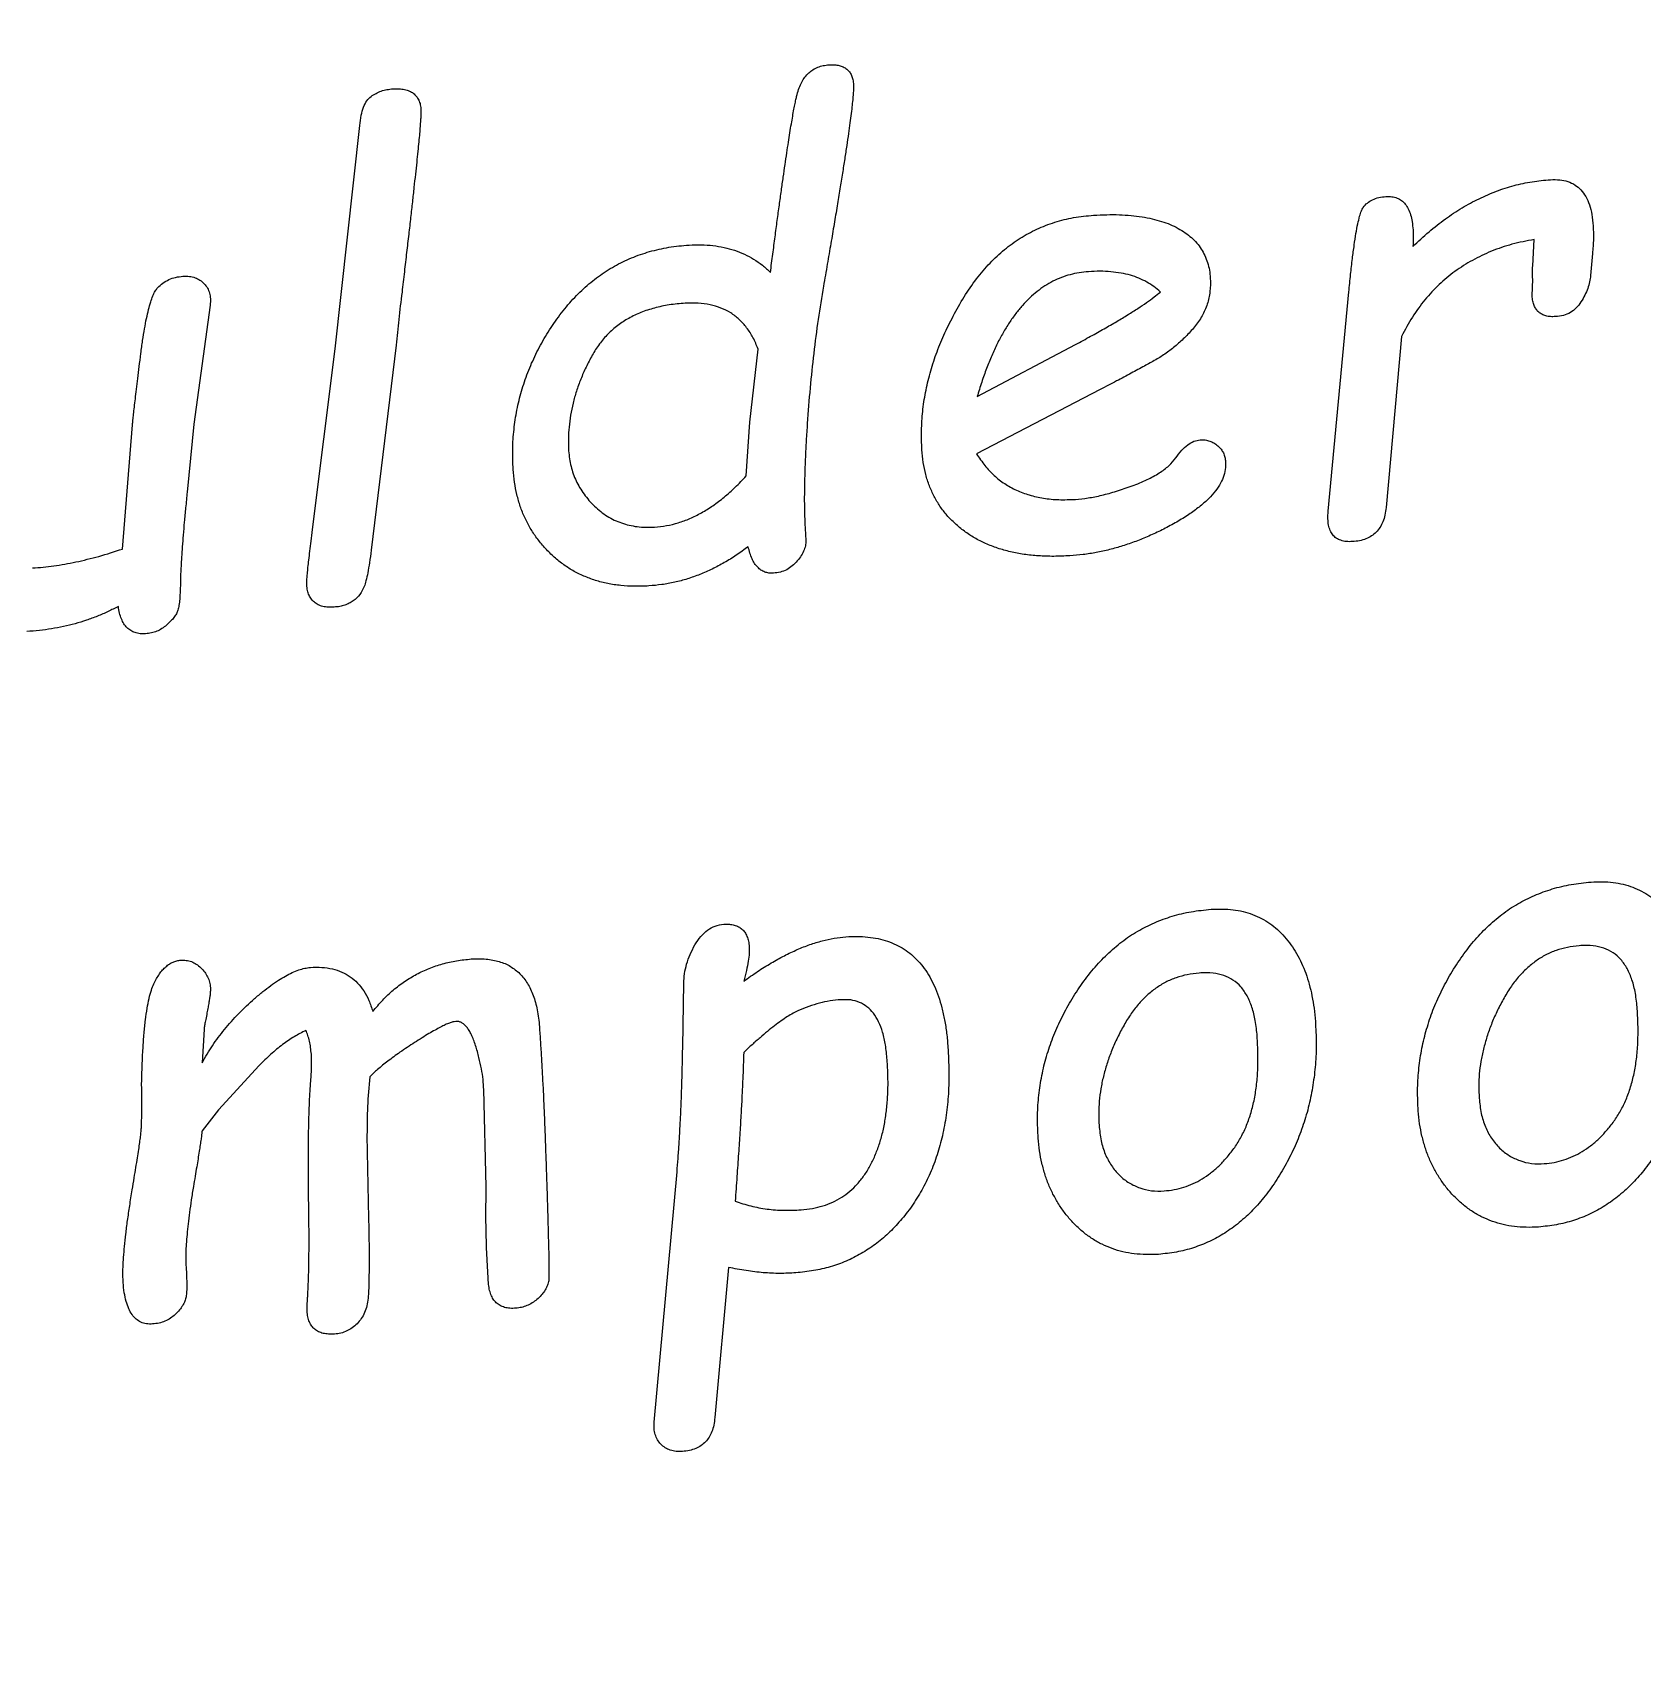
# Model space of a CAD drawing. Header units: millimetres. Extents: x -150 to 150, y -150 to 150.
# Drawn here: x 81.63 to 105.3, y -2.04 to 21.83 of the extents above; entities that cross this region are included whole.
import ezdxf

# ---------------------------------------------------------------- set-up
doc = ezdxf.new("R2010")
doc.units = ezdxf.units.MM

msp = doc.modelspace()

# ---------------------------------------------------------------- linework, layer by layer
at = {"color": 7, "linetype": 'Continuous', "lineweight": 25}
for p, q in [((86.079, 17.176), (86.44, 20.462)), ((103.689, 18.4), (103.711, 18.786)), ((104.566, 18.578), (104.54, 18.257)), ((103.681, 17.956), (103.688, 18.203)), ((100.68, 14.79), (100.984, 18.015)), ((84.241, 17.822), (84, 16.072)), ((86.978, 17.233), (86.609, 14.216)), ((95.519, 16.475), (96.967, 17.243)), ((101.757, 17.362), (101.533, 14.844)), ((85.747, 14.519), (86.079, 17.176)), ((92.178, 16.101), (92.298, 17.175)), ((97.329, 16.58), (95.512, 15.633)), ((82.952, 14.234), (83.099, 16.061)), ((84, 16.072), (83.902, 15.072)), ((92.123, 15.309), (92.178, 16.101)), ((92.997, 14.435), (93.001, 14.376)), ((104.398, 8.401), (104.371, 8.398)), ((98.809, 8), (98.782, 7.997)), ((91.19, 6.915), (91.205, 7.848)), ((84.152, 7.171), (84.123, 6.68)), ((84.961, 6.639), (84.361, 5.986)), ((88.301, 4.856), (88.263, 6.284)), ((84.361, 5.986), (84.122, 5.676)), ((86.547, 5.616), (86.57, 4.388)), ((90.77, 1.395), (91.106, 5.077)), ((91.863, 3.669), (91.663, 1.46))]:
    msp.add_line(p, q, dxfattribs=at)
for points, knots in [([(114.183, -113.137), (113.466, -116.425), (103.099, -120.709), (86.924, -122.223), (68.457, -123.393), (54.153, -122.536), (44.318, -115.103), (42.877, -100.163), (37.105, -82.232), (32.216, -48.659), (30.336, -0.644), (35.58, 56.233), (45.92, 92.79), (52.134, 109.475), (54.513, 110.958), (60.136, 112.847), (69.311, 111.663), (81.079, 113.313), (91.875, 113.368), (98.75, 113.364), (101.52, 113.191)], [0, 0, 0, 0, 0.0255132, 0.0835222, 0.1372692, 0.1780131, 0.1977337, 0.2328309, 0.2935122, 0.3556925, 0.5098939, 0.6897156, 0.8206987, 0.8259927, 0.8328826, 0.8426155, 0.8747815, 0.9065581, 0.9405607, 0.9633463, 0.9633463, 0.9633463, 0.9633463]), ([(101.52, 113.191), (98.75, 113.364), (91.875, 113.368), (81.079, 113.313), (69.311, 111.663), (60.136, 112.847), (54.513, 110.958), (52.134, 109.475), (45.92, 92.79), (35.58, 56.233), (30.336, -0.644), (32.216, -48.659), (37.105, -82.232), (42.877, -100.163), (44.318, -115.103), (54.153, -122.536), (68.457, -123.393), (86.924, -122.223), (103.099, -120.709), (113.466, -116.425), (114.183, -113.137)], [0, 0, 0, 0, 0.0227856, 0.0567881, 0.0885648, 0.1207307, 0.1304637, 0.1373536, 0.1426476, 0.2736307, 0.4534524, 0.6076537, 0.6698341, 0.7305154, 0.7656126, 0.7853332, 0.8260771, 0.8798241, 0.937833, 0.9633463, 0.9633463, 0.9633463, 0.9633463]), ([(92.479, 18.303), (92.491, 18.393), (92.514, 18.567), (92.548, 18.822), (92.578, 19.062), (92.61, 19.288), (92.639, 19.5), (92.668, 19.698), (92.693, 19.883), (92.719, 20.054), (92.744, 20.21), (92.764, 20.353), (92.787, 20.481), (92.805, 20.596), (92.825, 20.697), (92.84, 20.784), (92.857, 20.856), (92.874, 20.933), (92.899, 21.014), (92.939, 21.1), (92.984, 21.175), (93.041, 21.236), (93.103, 21.286), (93.176, 21.321), (93.255, 21.347), (93.311, 21.352), (93.34, 21.355)], [0, 0, 0, 0, 0.081263, 0.158057, 0.230731, 0.29899, 0.363182, 0.423309, 0.479313, 0.530909, 0.578441, 0.621448, 0.660456, 0.695338, 0.726231, 0.752597, 0.774996, 0.792872, 0.823477, 0.851559, 0.877398, 0.902048, 0.9257, 0.949241, 0.973831, 1, 1, 1, 1]), ([(93.34, 21.355), (93.367, 21.356), (93.418, 21.357), (93.49, 21.349), (93.55, 21.327), (93.602, 21.295), (93.644, 21.253), (93.674, 21.199), (93.694, 21.135), (93.699, 21.088), (93.701, 21.064)], [0, 0, 0, 0, 0.152404, 0.285679, 0.404603, 0.515264, 0.62484, 0.736373, 0.861688, 1, 1, 1, 1]), ([(93.701, 21.064), (93.701, 21.047), (93.701, 21.009), (93.698, 20.943), (93.691, 20.859), (93.68, 20.756), (93.667, 20.635), (93.647, 20.495), (93.626, 20.338), (93.6, 20.161), (93.57, 19.967), (93.538, 19.755), (93.499, 19.524), (93.46, 19.274), (93.414, 19.007), (93.368, 18.721), (93.314, 18.417), (93.279, 18.208), (93.26, 18.101)], [0, 0, 0, 0, 0.016229, 0.038336, 0.066377, 0.100827, 0.141648, 0.188508, 0.241742, 0.300968, 0.366637, 0.438234, 0.516348, 0.600835, 0.691324, 0.787743, 0.890685, 1, 1, 1, 1]), ([(86.44, 20.462), (86.446, 20.512), (86.457, 20.605), (86.491, 20.728), (86.539, 20.824), (86.604, 20.893), (86.679, 20.936), (86.756, 20.972), (86.84, 20.992), (86.898, 20.999), (86.928, 21.003)], [0, 0, 0, 0, 0.185804, 0.341012, 0.468487, 0.578635, 0.682075, 0.785196, 0.891282, 1, 1, 1, 1]), ([(86.928, 21.003), (86.958, 21.003), (87.016, 21.005), (87.098, 20.994), (87.169, 20.973), (87.229, 20.94), (87.275, 20.892), (87.311, 20.835), (87.334, 20.765), (87.339, 20.715), (87.341, 20.689)], [0, 0, 0, 0, 0.1548457, 0.2926835, 0.4143988, 0.5276624, 0.6339345, 0.7464171, 0.8666753, 1, 1, 1, 1]), ([(87.341, 20.689), (87.341, 20.678), (87.341, 20.65), (87.34, 20.599), (87.334, 20.531), (87.327, 20.444), (87.32, 20.339), (87.306, 20.217), (87.294, 20.077), (87.277, 19.918), (87.258, 19.741), (87.236, 19.547), (87.214, 19.335), (87.188, 19.105), (87.16, 18.857), (87.128, 18.59), (87.096, 18.307), (87.073, 18.112), (87.062, 18.011)], [0, 0, 0, 0, 0.012041, 0.031113, 0.056779, 0.088987, 0.128236, 0.173616, 0.226035, 0.285044, 0.351143, 0.423835, 0.503065, 0.588888, 0.681803, 0.781313, 0.887359, 1, 1, 1, 1]), ([(101.927, 18.684), (102.005, 18.757), (102.157, 18.899), (102.399, 19.089), (102.645, 19.253), (102.896, 19.389), (103.152, 19.499), (103.413, 19.584), (103.679, 19.642), (103.859, 19.658), (103.949, 19.666)], [0, 0, 0, 0, 0.139101, 0.272328, 0.400903, 0.524622, 0.645592, 0.764289, 0.882214, 1, 1, 1, 1]), ([(103.949, 19.666), (103.995, 19.667), (104.082, 19.669), (104.206, 19.643), (104.313, 19.592), (104.402, 19.516), (104.473, 19.416), (104.527, 19.293), (104.563, 19.148), (104.572, 19.042), (104.577, 18.986)], [0, 0, 0, 0, 0.130334, 0.246598, 0.355736, 0.462714, 0.576178, 0.700835, 0.840578, 1, 1, 1, 1]), ([(100.984, 18.015), (100.993, 18.101), (101.01, 18.265), (101.034, 18.495), (101.063, 18.696), (101.087, 18.866), (101.113, 19.007), (101.141, 19.118), (101.164, 19.2), (101.199, 19.27), (101.257, 19.325), (101.334, 19.376), (101.429, 19.407), (101.496, 19.414), (101.531, 19.417)], [0, 0, 0, 0, 0.158106, 0.299024, 0.421344, 0.525709, 0.61245, 0.68158, 0.733128, 0.768299, 0.822162, 0.876689, 0.935483, 1, 1, 1, 1]), ([(101.531, 19.417), (101.56, 19.418), (101.615, 19.418), (101.694, 19.4), (101.761, 19.361), (101.818, 19.308), (101.861, 19.235), (101.896, 19.148), (101.918, 19.044), (101.925, 18.969), (101.929, 18.93)], [0, 0, 0, 0, 0.121009, 0.230097, 0.334175, 0.441114, 0.554897, 0.685447, 0.832624, 1, 1, 1, 1]), ([(94.707, 15.695), (94.703, 15.789), (94.697, 15.976), (94.715, 16.258), (94.757, 16.539), (94.824, 16.821), (94.913, 17.103), (95.028, 17.384), (95.167, 17.665), (95.324, 17.943), (95.502, 18.206), (95.701, 18.44), (95.916, 18.641), (96.147, 18.808), (96.395, 18.943), (96.659, 19.045), (96.94, 19.116), (97.133, 19.134), (97.232, 19.143)], [0, 0, 0, 0, 0.059618, 0.11934, 0.179322, 0.24056, 0.303095, 0.367379, 0.433767, 0.502439, 0.570478, 0.635317, 0.697161, 0.757292, 0.816665, 0.876269, 0.937085, 1, 1, 1, 1]), ([(97.232, 19.143), (97.297, 19.146), (97.423, 19.153), (97.607, 19.152), (97.78, 19.141), (97.941, 19.123), (98.091, 19.093), (98.23, 19.055), (98.358, 19.01), (98.474, 18.953), (98.578, 18.888), (98.671, 18.816), (98.751, 18.736), (98.816, 18.647), (98.869, 18.55), (98.91, 18.446), (98.938, 18.334), (98.944, 18.256), (98.948, 18.216)], [0, 0, 0, 0, 0.088971, 0.172929, 0.252101, 0.326069, 0.395924, 0.461221, 0.522928, 0.582011, 0.638024, 0.691246, 0.74232, 0.792201, 0.842208, 0.893222, 0.945326, 1, 1, 1, 1]), ([(101.929, 18.93), (101.93, 18.891), (101.933, 18.809), (101.929, 18.727), (101.927, 18.684)], [0, 0, 0, 0, 0.472473, 1, 1, 1, 1]), ([(104.577, 18.986), (104.58, 18.922), (104.585, 18.786), (104.573, 18.65), (104.566, 18.578)], [0, 0, 0, 0, 0.47297, 1, 1, 1, 1]), ([(88.696, 15.405), (88.692, 15.504), (88.684, 15.7), (88.705, 15.993), (88.748, 16.279), (88.815, 16.559), (88.909, 16.833), (89.027, 17.102), (89.17, 17.365), (89.336, 17.617), (89.521, 17.854), (89.725, 18.065), (89.946, 18.246), (90.182, 18.399), (90.435, 18.521), (90.704, 18.613), (90.987, 18.678), (91.183, 18.696), (91.282, 18.705)], [0, 0, 0, 0, 0.0638565, 0.1263778, 0.1883063, 0.2501014, 0.3120436, 0.3748014, 0.4388133, 0.504408, 0.569487, 0.6322804, 0.6931032, 0.7531505, 0.8131108, 0.8735865, 0.9357491, 1, 1, 1, 1]), ([(91.282, 18.705), (91.342, 18.707), (91.46, 18.712), (91.632, 18.699), (91.796, 18.673), (91.951, 18.631), (92.097, 18.572), (92.234, 18.499), (92.363, 18.41), (92.441, 18.339), (92.479, 18.303)], [0, 0, 0, 0, 0.138061, 0.27019, 0.397467, 0.520071, 0.639745, 0.758602, 0.87865, 1, 1, 1, 1]), ([(103.711, 18.786), (103.601, 18.765), (103.387, 18.724), (103.082, 18.619), (102.8, 18.486), (102.542, 18.322), (102.307, 18.127), (102.098, 17.902), (101.911, 17.646), (101.809, 17.458), (101.757, 17.362)], [0, 0, 0, 0, 0.1330173, 0.2600241, 0.3829957, 0.5039437, 0.624045, 0.7452312, 0.8701334, 1, 1, 1, 1]), ([(103.688, 18.203), (103.686, 18.232), (103.683, 18.298), (103.687, 18.364), (103.689, 18.4)], [0, 0, 0, 0, 0.451994, 1, 1, 1, 1]), ([(83.099, 16.061), (83.101, 16.084), (83.106, 16.136), (83.116, 16.222), (83.126, 16.327), (83.142, 16.449), (83.158, 16.589), (83.177, 16.747), (83.198, 16.922), (83.222, 17.109), (83.246, 17.296), (83.275, 17.467), (83.302, 17.62), (83.334, 17.751), (83.363, 17.862), (83.396, 17.952), (83.428, 18.023), (83.475, 18.088), (83.543, 18.147), (83.633, 18.199), (83.733, 18.234), (83.804, 18.242), (83.841, 18.246)], [0, 0, 0, 0, 0.027908, 0.06297, 0.10513, 0.15505, 0.211523, 0.275696, 0.347029, 0.425521, 0.503544, 0.574185, 0.636243, 0.690535, 0.736915, 0.775162, 0.806584, 0.830768, 0.872422, 0.913898, 0.955406, 1, 1, 1, 1]), ([(83.841, 18.246), (83.873, 18.246), (83.933, 18.247), (84.018, 18.228), (84.093, 18.192), (84.155, 18.138), (84.205, 18.074), (84.234, 17.997), (84.249, 17.912), (84.244, 17.853), (84.241, 17.822)], [0, 0, 0, 0, 0.139209, 0.265561, 0.382913, 0.502798, 0.622071, 0.739827, 0.862706, 1, 1, 1, 1]), ([(97.156, 18.313), (97.11, 18.309), (97.019, 18.3), (96.886, 18.271), (96.757, 18.229), (96.632, 18.174), (96.513, 18.104), (96.398, 18.022), (96.289, 17.926), (96.183, 17.818), (96.084, 17.695), (95.988, 17.56), (95.899, 17.412), (95.811, 17.251), (95.731, 17.075), (95.656, 16.887), (95.583, 16.686), (95.541, 16.546), (95.519, 16.475)], [0, 0, 0, 0, 0.052762, 0.10425, 0.155586, 0.20733, 0.259582, 0.312613, 0.367948, 0.425347, 0.485205, 0.547493, 0.61366, 0.683074, 0.756629, 0.833614, 0.914374, 1, 1, 1, 1]), ([(98.213, 18.013), (98.182, 18.041), (98.12, 18.096), (98.014, 18.164), (97.897, 18.219), (97.771, 18.264), (97.632, 18.295), (97.483, 18.313), (97.323, 18.322), (97.213, 18.316), (97.156, 18.313)], [0, 0, 0, 0, 0.109379, 0.219071, 0.332902, 0.450804, 0.575731, 0.708216, 0.849382, 1, 1, 1, 1]), ([(98.948, 18.216), (98.949, 18.15), (98.95, 18.022), (98.909, 17.833), (98.831, 17.658), (98.718, 17.499), (98.587, 17.357), (98.447, 17.228), (98.301, 17.113), (98.143, 17.014), (97.97, 16.92), (97.778, 16.816), (97.562, 16.701), (97.409, 16.622), (97.329, 16.58)], [0, 0, 0, 0, 0.080643, 0.157422, 0.234786, 0.314126, 0.394647, 0.472014, 0.547558, 0.621538, 0.69989, 0.789079, 0.889113, 1, 1, 1, 1]), ([(104.54, 18.257), (104.536, 18.226), (104.528, 18.161), (104.498, 18.065), (104.456, 17.966), (104.401, 17.868), (104.332, 17.778), (104.244, 17.709), (104.139, 17.664), (104.063, 17.656), (104.024, 17.652)], [0, 0, 0, 0, 0.1089286, 0.2243569, 0.3479995, 0.480651, 0.6126136, 0.73704, 0.8641621, 1, 1, 1, 1]), ([(87.062, 18.011), (87.045, 17.877), (87.013, 17.618), (86.989, 17.358), (86.978, 17.233)], [0, 0, 0, 0, 0.517899, 1, 1, 1, 1]), ([(93.26, 18.101), (93.233, 17.938), (93.178, 17.609), (93.115, 17.109), (93.06, 16.599), (93.027, 16.17), (93.005, 15.83), (92.992, 15.589), (92.985, 15.361), (92.979, 15.148), (92.977, 14.949), (92.98, 14.765), (92.986, 14.595), (92.994, 14.487), (92.997, 14.435)], [0, 0, 0, 0, 0.13453, 0.271439, 0.410555, 0.552654, 0.622147, 0.687914, 0.749601, 0.807597, 0.86154, 0.911451, 0.957723, 1, 1, 1, 1]), ([(96.967, 17.243), (97.041, 17.283), (97.182, 17.359), (97.384, 17.471), (97.567, 17.577), (97.732, 17.677), (97.879, 17.769), (98.007, 17.855), (98.117, 17.936), (98.182, 17.989), (98.213, 18.013)], [0, 0, 0, 0, 0.170636, 0.32775, 0.472632, 0.604073, 0.721638, 0.827155, 0.920011, 1, 1, 1, 1]), ([(104.024, 17.652), (103.999, 17.651), (103.951, 17.649), (103.883, 17.66), (103.825, 17.683), (103.775, 17.716), (103.736, 17.761), (103.708, 17.816), (103.687, 17.882), (103.683, 17.93), (103.681, 17.956)], [0, 0, 0, 0, 0.144052, 0.271766, 0.390708, 0.499875, 0.609253, 0.725465, 0.854827, 1, 1, 1, 1]), ([(91.226, 17.849), (91.147, 17.843), (90.995, 17.829), (90.777, 17.782), (90.577, 17.719), (90.396, 17.631), (90.232, 17.526), (90.087, 17.398), (89.96, 17.251), (89.856, 17.085), (89.767, 16.91), (89.689, 16.734), (89.626, 16.557), (89.575, 16.381), (89.539, 16.205), (89.516, 16.029), (89.506, 15.853), (89.51, 15.735), (89.512, 15.677)], [0, 0, 0, 0, 0.076091, 0.1471994, 0.2144239, 0.2785875, 0.3408058, 0.4021076, 0.4640656, 0.5276151, 0.5911929, 0.6529003, 0.7134031, 0.7721611, 0.8298809, 0.8868757, 0.9434713, 1, 1, 1, 1]), ([(92.298, 17.175), (92.275, 17.232), (92.23, 17.343), (92.135, 17.488), (92.026, 17.612), (91.898, 17.711), (91.752, 17.783), (91.591, 17.832), (91.413, 17.854), (91.29, 17.851), (91.226, 17.849)], [0, 0, 0, 0, 0.1347393, 0.2599836, 0.3777044, 0.4934021, 0.609983, 0.7313425, 0.8603134, 1, 1, 1, 1]), ([(98.44, 15.573), (98.468, 15.612), (98.519, 15.683), (98.61, 15.766), (98.702, 15.823), (98.768, 15.834), (98.799, 15.84)], [0, 0, 0, 0, 0.308703, 0.569892, 0.795442, 1, 1, 1, 1]), ([(98.799, 15.84), (98.824, 15.84), (98.871, 15.842), (98.94, 15.824), (99.003, 15.795), (99.058, 15.754), (99.106, 15.704), (99.142, 15.648), (99.164, 15.585), (99.169, 15.542), (99.172, 15.519)], [0, 0, 0, 0, 0.133627, 0.260848, 0.383712, 0.512866, 0.638878, 0.758996, 0.877161, 1, 1, 1, 1]), ([(89.512, 15.677), (89.516, 15.638), (89.522, 15.561), (89.546, 15.449), (89.578, 15.34), (89.622, 15.236), (89.672, 15.135), (89.738, 15.04), (89.81, 14.948), (89.892, 14.862), (89.982, 14.784), (90.079, 14.716), (90.181, 14.659), (90.29, 14.615), (90.403, 14.583), (90.522, 14.561), (90.646, 14.552), (90.731, 14.555), (90.774, 14.557)], [0, 0, 0, 0, 0.062098, 0.122941, 0.182922, 0.242804, 0.302544, 0.363094, 0.425453, 0.488947, 0.552586, 0.614949, 0.677308, 0.738519, 0.801257, 0.864783, 0.931043, 1, 1, 1, 1]), ([(96.883, 14.134), (96.804, 14.131), (96.65, 14.123), (96.424, 14.132), (96.211, 14.152), (96.01, 14.191), (95.821, 14.243), (95.645, 14.312), (95.48, 14.394), (95.33, 14.493), (95.195, 14.606), (95.073, 14.727), (94.97, 14.862), (94.885, 15.008), (94.814, 15.164), (94.76, 15.331), (94.723, 15.509), (94.712, 15.632), (94.707, 15.695)], [0, 0, 0, 0, 0.078665, 0.153312, 0.223807, 0.291091, 0.35558, 0.41796, 0.47849, 0.537836, 0.595888, 0.652428, 0.70818, 0.763646, 0.820024, 0.877801, 0.937548, 1, 1, 1, 1]), ([(95.512, 15.633), (95.551, 15.575), (95.626, 15.461), (95.765, 15.314), (95.921, 15.191), (96.096, 15.094), (96.289, 15.024), (96.498, 14.976), (96.725, 14.955), (96.882, 14.961), (96.963, 14.964)], [0, 0, 0, 0, 0.12345, 0.241783, 0.358645, 0.475781, 0.595296, 0.721678, 0.855934, 1, 1, 1, 1]), ([(99.172, 15.519), (99.172, 15.48), (99.172, 15.402), (99.14, 15.284), (99.082, 15.17), (99.001, 15.055), (98.894, 14.943), (98.762, 14.833), (98.606, 14.722), (98.429, 14.615), (98.24, 14.515), (98.046, 14.424), (97.853, 14.345), (97.659, 14.279), (97.466, 14.223), (97.272, 14.182), (97.078, 14.149), (96.948, 14.139), (96.883, 14.134)], [0, 0, 0, 0, 0.040653, 0.082113, 0.126251, 0.174723, 0.228506, 0.288484, 0.355178, 0.428712, 0.505181, 0.57975, 0.652618, 0.723998, 0.794244, 0.863337, 0.932196, 1, 1, 1, 1]), ([(96.963, 14.964), (97.025, 14.97), (97.156, 14.983), (97.358, 15.024), (97.574, 15.084), (97.797, 15.16), (98.011, 15.246), (98.191, 15.346), (98.338, 15.449), (98.408, 15.534), (98.44, 15.573)], [0, 0, 0, 0, 0.1149414, 0.2405322, 0.3778252, 0.5272215, 0.6733471, 0.7992727, 0.9068303, 1, 1, 1, 1]), ([(90.691, 13.691), (90.62, 13.688), (90.483, 13.682), (90.281, 13.695), (90.088, 13.722), (89.906, 13.77), (89.735, 13.834), (89.573, 13.913), (89.422, 14.013), (89.282, 14.127), (89.156, 14.256), (89.043, 14.393), (88.946, 14.541), (88.865, 14.697), (88.798, 14.861), (88.749, 15.035), (88.713, 15.217), (88.702, 15.342), (88.696, 15.405)], [0, 0, 0, 0, 0.071321, 0.139543, 0.205147, 0.268444, 0.329907, 0.390611, 0.45133, 0.512717, 0.573797, 0.633898, 0.692969, 0.752251, 0.811915, 0.87281, 0.935195, 1, 1, 1, 1]), ([(90.774, 14.557), (90.833, 14.563), (90.951, 14.574), (91.127, 14.617), (91.299, 14.681), (91.469, 14.766), (91.637, 14.871), (91.803, 14.997), (91.967, 15.144), (92.07, 15.253), (92.123, 15.309)], [0, 0, 0, 0, 0.1117492, 0.2249416, 0.3404762, 0.4595204, 0.5840512, 0.7156112, 0.8539855, 1, 1, 1, 1]), ([(83.902, 15.072), (83.895, 14.995), (83.881, 14.848), (83.86, 14.637), (83.844, 14.445), (83.831, 14.273), (83.819, 14.121), (83.813, 13.988), (83.806, 13.875), (83.806, 13.806), (83.806, 13.775)], [0, 0, 0, 0, 0.178368, 0.34113, 0.48913, 0.621434, 0.739084, 0.840995, 0.928332, 1, 1, 1, 1]), ([(101.533, 14.844), (101.528, 14.807), (101.519, 14.736), (101.489, 14.637), (101.446, 14.552), (101.39, 14.48), (101.319, 14.423), (101.236, 14.381), (101.141, 14.352), (101.073, 14.346), (101.037, 14.343)], [0, 0, 0, 0, 0.1433853, 0.2734068, 0.3939037, 0.5082666, 0.6212783, 0.7379138, 0.8624758, 1, 1, 1, 1]), ([(101.037, 14.343), (101.006, 14.342), (100.948, 14.34), (100.867, 14.358), (100.799, 14.391), (100.745, 14.44), (100.707, 14.507), (100.683, 14.588), (100.675, 14.684), (100.679, 14.753), (100.68, 14.79)], [0, 0, 0, 0, 0.135333, 0.255559, 0.362352, 0.465159, 0.574028, 0.696779, 0.836773, 1, 1, 1, 1]), ([(85.662, 13.707), (85.662, 13.718), (85.661, 13.748), (85.665, 13.803), (85.672, 13.876), (85.679, 13.968), (85.692, 14.079), (85.709, 14.209), (85.726, 14.358), (85.74, 14.463), (85.747, 14.519)], [0, 0, 0, 0, 0.0430055, 0.1092504, 0.2005987, 0.3135116, 0.4499588, 0.609984, 0.7931965, 1, 1, 1, 1]), ([(93.001, 14.376), (93.001, 14.35), (93.001, 14.298), (92.975, 14.218), (92.934, 14.136), (92.876, 14.056), (92.804, 13.984), (92.72, 13.926), (92.625, 13.89), (92.557, 13.883), (92.523, 13.879)], [0, 0, 0, 0, 0.100258, 0.208311, 0.328237, 0.4627, 0.599227, 0.730625, 0.862447, 1, 1, 1, 1]), ([(81.628, 13.955), (81.732, 13.963), (81.946, 13.981), (82.271, 14.042), (82.61, 14.124), (82.836, 14.197), (82.952, 14.234)], [0, 0, 0, 0, 0.2311287, 0.4748659, 0.7301097, 1, 1, 1, 1]), ([(86.609, 14.216), (86.601, 14.155), (86.586, 14.043), (86.561, 13.893), (86.536, 13.776), (86.504, 13.668), (86.446, 13.563), (86.365, 13.483), (86.286, 13.435), (86.219, 13.406), (86.145, 13.387), (86.093, 13.382), (86.066, 13.38)], [0, 0, 0, 0, 0.167216, 0.304347, 0.411594, 0.489394, 0.609324, 0.730734, 0.793596, 0.858512, 0.926442, 1, 1, 1, 1]), ([(92.151, 14.268), (92.094, 14.225), (91.981, 14.142), (91.804, 14.033), (91.625, 13.938), (91.444, 13.858), (91.259, 13.793), (91.073, 13.742), (90.883, 13.708), (90.755, 13.697), (90.691, 13.691)], [0, 0, 0, 0, 0.133635, 0.264206, 0.390872, 0.514996, 0.637261, 0.758384, 0.878948, 1, 1, 1, 1]), ([(92.523, 13.879), (92.501, 13.879), (92.457, 13.878), (92.395, 13.894), (92.338, 13.922), (92.29, 13.968), (92.243, 14.023), (92.206, 14.093), (92.176, 14.176), (92.16, 14.236), (92.151, 14.268)], [0, 0, 0, 0, 0.112061, 0.217916, 0.323177, 0.43324, 0.551732, 0.684678, 0.833646, 1, 1, 1, 1]), ([(83.806, 13.775), (83.804, 13.724), (83.802, 13.632), (83.794, 13.508), (83.784, 13.412), (83.77, 13.339), (83.744, 13.28), (83.709, 13.224), (83.658, 13.17), (83.6, 13.113), (83.532, 13.061), (83.457, 13.023), (83.376, 12.997), (83.321, 12.99), (83.292, 12.987)], [0, 0, 0, 0, 0.1440823, 0.2615639, 0.3513432, 0.4165802, 0.4707927, 0.532657, 0.6021834, 0.6814956, 0.7625394, 0.8411834, 0.9201674, 1, 1, 1, 1]), ([(86.066, 13.38), (86.036, 13.379), (85.979, 13.377), (85.899, 13.387), (85.83, 13.412), (85.773, 13.448), (85.726, 13.495), (85.693, 13.555), (85.669, 13.627), (85.664, 13.679), (85.662, 13.707)], [0, 0, 0, 0, 0.152069, 0.284956, 0.40557, 0.515761, 0.623301, 0.736194, 0.860364, 1, 1, 1, 1]), ([(82.891, 13.391), (82.841, 13.365), (82.741, 13.312), (82.583, 13.245), (82.421, 13.186), (82.255, 13.134), (82.084, 13.093), (81.909, 13.058), (81.729, 13.034), (81.607, 13.025), (81.545, 13.02)], [0, 0, 0, 0, 0.120669, 0.241959, 0.364685, 0.48738, 0.612907, 0.739077, 0.867949, 1, 1, 1, 1]), ([(83.292, 12.987), (83.265, 12.987), (83.212, 12.985), (83.138, 13.002), (83.072, 13.032), (83.015, 13.076), (82.97, 13.136), (82.934, 13.208), (82.905, 13.295), (82.896, 13.358), (82.891, 13.391)], [0, 0, 0, 0, 0.128529, 0.245069, 0.354397, 0.463968, 0.576497, 0.701808, 0.841713, 1, 1, 1, 1]), ([(102.005, 5.973), (102, 6.073), (101.99, 6.271), (102.008, 6.566), (102.048, 6.856), (102.115, 7.14), (102.205, 7.419), (102.323, 7.691), (102.463, 7.959), (102.629, 8.218), (102.811, 8.46), (103.014, 8.675), (103.231, 8.863), (103.464, 9.019), (103.713, 9.144), (103.977, 9.24), (104.256, 9.308), (104.449, 9.327), (104.547, 9.337)], [0, 0, 0, 0, 0.064189, 0.126997, 0.189447, 0.251766, 0.314094, 0.377276, 0.441911, 0.508051, 0.573829, 0.636591, 0.697465, 0.757259, 0.816195, 0.875897, 0.937091, 1, 1, 1, 1]), ([(104.547, 9.337), (104.602, 9.34), (104.71, 9.344), (104.869, 9.334), (105.019, 9.307), (105.159, 9.263), (105.291, 9.205), (105.413, 9.13), (105.527, 9.04), (105.63, 8.934), (105.724, 8.816), (105.808, 8.686), (105.88, 8.545), (105.943, 8.394), (105.994, 8.233), (106.034, 8.061), (106.066, 7.878), (106.076, 7.752), (106.081, 7.688)], [0, 0, 0, 0, 0.06524, 0.127423, 0.186706, 0.243897, 0.300158, 0.356085, 0.412314, 0.470431, 0.530054, 0.589918, 0.652054, 0.715765, 0.782003, 0.851198, 0.923812, 1, 1, 1, 1]), ([(96.416, 5.572), (96.411, 5.672), (96.401, 5.87), (96.419, 6.165), (96.459, 6.455), (96.526, 6.739), (96.617, 7.018), (96.734, 7.29), (96.874, 7.558), (97.04, 7.816), (97.222, 8.059), (97.426, 8.274), (97.642, 8.461), (97.876, 8.617), (98.124, 8.743), (98.388, 8.839), (98.668, 8.907), (98.86, 8.926), (98.958, 8.936)], [0, 0, 0, 0, 0.064189, 0.126997, 0.189447, 0.251766, 0.314094, 0.377276, 0.441911, 0.508051, 0.573829, 0.636591, 0.697465, 0.757259, 0.816195, 0.875897, 0.937091, 1, 1, 1, 1]), ([(98.958, 8.936), (99.013, 8.938), (99.121, 8.943), (99.28, 8.932), (99.43, 8.906), (99.57, 8.862), (99.702, 8.804), (99.824, 8.729), (99.938, 8.639), (100.041, 8.533), (100.135, 8.415), (100.219, 8.284), (100.291, 8.144), (100.354, 7.993), (100.405, 7.832), (100.445, 7.659), (100.477, 7.477), (100.487, 7.351), (100.493, 7.286)], [0, 0, 0, 0, 0.06524, 0.127423, 0.186706, 0.243897, 0.300158, 0.356085, 0.412314, 0.470431, 0.530054, 0.589918, 0.652054, 0.715765, 0.782003, 0.851198, 0.923812, 1, 1, 1, 1]), ([(91.205, 7.848), (91.207, 7.895), (91.213, 7.99), (91.245, 8.132), (91.298, 8.273), (91.366, 8.411), (91.448, 8.536), (91.55, 8.632), (91.666, 8.697), (91.751, 8.709), (91.794, 8.715)], [0, 0, 0, 0, 0.124017, 0.250557, 0.382101, 0.521303, 0.655424, 0.775626, 0.887231, 1, 1, 1, 1]), ([(91.794, 8.715), (91.821, 8.716), (91.873, 8.717), (91.946, 8.708), (92.009, 8.682), (92.063, 8.648), (92.105, 8.597), (92.137, 8.537), (92.159, 8.465), (92.164, 8.412), (92.167, 8.384)], [0, 0, 0, 0, 0.144182, 0.270874, 0.385431, 0.49622, 0.605178, 0.723644, 0.852239, 1, 1, 1, 1]), ([(92.087, 7.879), (92.155, 7.927), (92.286, 8.02), (92.484, 8.146), (92.68, 8.253), (92.87, 8.344), (93.056, 8.418), (93.238, 8.473), (93.414, 8.515), (93.532, 8.526), (93.589, 8.531)], [0, 0, 0, 0, 0.149811, 0.291501, 0.425289, 0.552448, 0.672398, 0.786543, 0.895833, 1, 1, 1, 1]), ([(92.167, 8.384), (92.167, 8.352), (92.169, 8.281), (92.153, 8.164), (92.126, 8.028), (92.101, 7.931), (92.087, 7.879)], [0, 0, 0, 0, 0.186788, 0.414562, 0.685434, 1, 1, 1, 1]), ([(93.589, 8.531), (93.645, 8.534), (93.753, 8.54), (93.912, 8.53), (94.06, 8.508), (94.199, 8.47), (94.328, 8.418), (94.447, 8.352), (94.557, 8.271), (94.656, 8.176), (94.745, 8.065), (94.825, 7.942), (94.894, 7.804), (94.953, 7.652), (95.003, 7.485), (95.043, 7.305), (95.073, 7.11), (95.084, 6.975), (95.09, 6.906)], [0, 0, 0, 0, 0.066288, 0.128379, 0.18785, 0.244364, 0.298537, 0.352353, 0.405464, 0.459502, 0.515328, 0.573274, 0.633728, 0.698022, 0.76665, 0.839497, 0.917329, 1, 1, 1, 1]), ([(104.371, 8.398), (104.313, 8.392), (104.199, 8.38), (104.034, 8.334), (103.878, 8.268), (103.734, 8.178), (103.598, 8.068), (103.472, 7.936), (103.356, 7.783), (103.253, 7.611), (103.159, 7.43), (103.079, 7.246), (103.014, 7.063), (102.963, 6.88), (102.924, 6.698), (102.901, 6.517), (102.893, 6.336), (102.898, 6.217), (102.901, 6.157)], [0, 0, 0, 0, 0.059209, 0.11672, 0.173619, 0.230635, 0.289645, 0.351265, 0.415738, 0.485101, 0.555239, 0.623217, 0.688917, 0.753227, 0.815999, 0.877937, 0.938986, 1, 1, 1, 1]), ([(105.226, 7.47), (105.219, 7.547), (105.205, 7.691), (105.155, 7.891), (105.084, 8.06), (104.992, 8.198), (104.873, 8.301), (104.733, 8.37), (104.571, 8.406), (104.458, 8.403), (104.398, 8.401)], [0, 0, 0, 0, 0.162904, 0.306143, 0.433517, 0.546957, 0.654137, 0.760465, 0.87445, 1, 1, 1, 1]), ([(83.233, 6.373), (83.235, 6.463), (83.24, 6.636), (83.252, 6.883), (83.268, 7.104), (83.288, 7.301), (83.311, 7.472), (83.341, 7.618), (83.372, 7.739), (83.409, 7.837), (83.452, 7.916), (83.494, 7.984), (83.538, 8.044), (83.588, 8.091), (83.639, 8.132), (83.694, 8.16), (83.751, 8.18), (83.79, 8.185), (83.81, 8.187)], [0, 0, 0, 0, 0.13325, 0.25466, 0.362963, 0.460217, 0.544558, 0.617593, 0.678674, 0.72839, 0.771072, 0.810969, 0.846886, 0.880157, 0.911832, 0.941769, 0.970477, 1, 1, 1, 1]), ([(83.81, 8.187), (83.837, 8.188), (83.889, 8.188), (83.967, 8.168), (84.04, 8.131), (84.105, 8.076), (84.162, 8.014), (84.206, 7.942), (84.235, 7.865), (84.242, 7.811), (84.245, 7.783)], [0, 0, 0, 0, 0.1216714, 0.240642, 0.3632351, 0.4936032, 0.6264246, 0.7494328, 0.8746316, 1, 1, 1, 1]), ([(86.632, 7.432), (86.68, 7.489), (86.773, 7.601), (86.93, 7.749), (87.097, 7.877), (87.275, 7.983), (87.461, 8.071), (87.659, 8.137), (87.866, 8.184), (88.009, 8.198), (88.081, 8.205)], [0, 0, 0, 0, 0.131257, 0.257734, 0.381302, 0.503411, 0.624111, 0.746282, 0.871388, 1, 1, 1, 1]), ([(88.081, 8.205), (88.118, 8.207), (88.191, 8.211), (88.297, 8.205), (88.397, 8.192), (88.49, 8.169), (88.576, 8.139), (88.656, 8.097), (88.729, 8.048), (88.796, 7.99), (88.856, 7.923), (88.909, 7.846), (88.954, 7.761), (88.993, 7.667), (89.026, 7.565), (89.051, 7.454), (89.072, 7.334), (89.079, 7.251), (89.082, 7.208)], [0, 0, 0, 0, 0.069301, 0.134471, 0.196778, 0.255264, 0.31201, 0.366496, 0.420649, 0.475046, 0.529997, 0.586939, 0.646673, 0.709126, 0.774832, 0.845067, 0.920376, 1, 1, 1, 1]), ([(84.123, 6.68), (84.172, 6.764), (84.27, 6.935), (84.451, 7.175), (84.658, 7.407), (84.851, 7.588), (85.012, 7.723), (85.129, 7.813), (85.239, 7.89), (85.345, 7.954), (85.445, 8.005), (85.54, 8.043), (85.628, 8.071), (85.686, 8.077), (85.714, 8.081)], [0, 0, 0, 0, 0.133894, 0.271423, 0.413825, 0.562217, 0.635798, 0.703077, 0.765054, 0.82157, 0.872916, 0.919705, 0.961733, 1, 1, 1, 1]), ([(85.714, 8.081), (85.771, 8.083), (85.88, 8.087), (86.037, 8.064), (86.179, 8.018), (86.305, 7.948), (86.413, 7.853), (86.504, 7.734), (86.581, 7.593), (86.615, 7.487), (86.632, 7.432)], [0, 0, 0, 0, 0.138861, 0.264883, 0.383476, 0.497533, 0.612216, 0.731413, 0.859598, 1, 1, 1, 1]), ([(98.782, 7.997), (98.724, 7.991), (98.61, 7.979), (98.445, 7.933), (98.29, 7.867), (98.145, 7.777), (98.009, 7.667), (97.883, 7.535), (97.767, 7.382), (97.664, 7.21), (97.57, 7.028), (97.491, 6.845), (97.425, 6.661), (97.374, 6.479), (97.335, 6.297), (97.313, 6.116), (97.304, 5.935), (97.309, 5.815), (97.312, 5.756)], [0, 0, 0, 0, 0.059209, 0.11672, 0.173619, 0.230635, 0.289645, 0.351265, 0.415738, 0.485101, 0.555239, 0.623217, 0.688917, 0.753227, 0.815999, 0.877937, 0.938986, 1, 1, 1, 1]), ([(99.637, 7.069), (99.63, 7.146), (99.616, 7.29), (99.566, 7.49), (99.496, 7.659), (99.403, 7.797), (99.285, 7.9), (99.144, 7.969), (98.982, 8.004), (98.869, 8.001), (98.809, 8)], [0, 0, 0, 0, 0.162904, 0.306143, 0.433517, 0.546957, 0.654137, 0.760465, 0.87445, 1, 1, 1, 1]), ([(84.245, 7.783), (84.245, 7.774), (84.246, 7.753), (84.242, 7.717), (84.239, 7.67), (84.23, 7.614), (84.219, 7.548), (84.205, 7.472), (84.189, 7.386), (84.177, 7.325), (84.171, 7.293)], [0, 0, 0, 0, 0.0544, 0.12804, 0.220879, 0.336278, 0.471322, 0.62605, 0.803163, 1, 1, 1, 1]), ([(106.081, 7.688), (106.087, 7.581), (106.099, 7.37), (106.086, 7.057), (106.049, 6.753), (105.992, 6.456), (105.907, 6.17), (105.802, 5.891), (105.671, 5.621), (105.518, 5.363), (105.35, 5.123), (105.165, 4.91), (104.966, 4.727), (104.754, 4.572), (104.528, 4.448), (104.289, 4.354), (104.036, 4.29), (103.862, 4.272), (103.774, 4.263)], [0, 0, 0, 0, 0.070024, 0.138278, 0.205186, 0.27079, 0.336004, 0.400763, 0.465997, 0.532178, 0.596978, 0.658082, 0.717009, 0.773881, 0.829774, 0.885313, 0.941955, 1, 1, 1, 1]), ([(93.515, 7.606), (93.462, 7.601), (93.355, 7.59), (93.198, 7.557), (93.043, 7.509), (92.915, 7.459), (92.81, 7.406), (92.725, 7.357), (92.635, 7.293), (92.536, 7.222), (92.432, 7.139), (92.323, 7.045), (92.205, 6.942), (92.126, 6.868), (92.086, 6.829)], [0, 0, 0, 0, 0.096381, 0.19246, 0.289185, 0.387839, 0.440435, 0.499695, 0.565614, 0.638784, 0.718461, 0.804766, 0.899, 1, 1, 1, 1]), ([(94.196, 6.724), (94.189, 6.796), (94.176, 6.932), (94.135, 7.12), (94.076, 7.277), (94.001, 7.408), (93.904, 7.505), (93.789, 7.573), (93.656, 7.609), (93.563, 7.607), (93.515, 7.606)], [0, 0, 0, 0, 0.172547, 0.324013, 0.455873, 0.572128, 0.678141, 0.779893, 0.885369, 1, 1, 1, 1]), ([(103.858, 5.195), (103.907, 5.2), (104.005, 5.21), (104.148, 5.247), (104.286, 5.301), (104.418, 5.369), (104.543, 5.458), (104.664, 5.56), (104.777, 5.682), (104.886, 5.818), (104.983, 5.971), (105.066, 6.14), (105.131, 6.325), (105.183, 6.525), (105.218, 6.739), (105.236, 6.969), (105.24, 7.215), (105.231, 7.383), (105.226, 7.47)], [0, 0, 0, 0, 0.050139, 0.100044, 0.149441, 0.19944, 0.250571, 0.303967, 0.359802, 0.418586, 0.479717, 0.543176, 0.609129, 0.678401, 0.751456, 0.829279, 0.91187, 1, 1, 1, 1]), ([(84.171, 7.293), (84.166, 7.27), (84.158, 7.23), (84.154, 7.189), (84.152, 7.171)], [0, 0, 0, 0, 0.557577, 1, 1, 1, 1]), ([(87.852, 7.286), (87.838, 7.284), (87.807, 7.28), (87.755, 7.262), (87.695, 7.236), (87.623, 7.202), (87.544, 7.157), (87.452, 7.107), (87.353, 7.043), (87.21, 6.953), (87.04, 6.84), (86.859, 6.708), (86.709, 6.589), (86.625, 6.508), (86.587, 6.471)], [0, 0, 0, 0, 0.0279675, 0.0634604, 0.1069665, 0.1583558, 0.2193454, 0.2879499, 0.3655556, 0.4520375, 0.6214985, 0.76936, 0.8953855, 1, 1, 1, 1]), ([(88.263, 6.284), (88.261, 6.333), (88.257, 6.435), (88.23, 6.592), (88.194, 6.76), (88.154, 6.903), (88.115, 7.015), (88.085, 7.089), (88.051, 7.152), (88.016, 7.202), (87.979, 7.242), (87.94, 7.27), (87.896, 7.286), (87.867, 7.286), (87.852, 7.286)], [0, 0, 0, 0, 0.128101, 0.265776, 0.414613, 0.574262, 0.652526, 0.722444, 0.783846, 0.836883, 0.882502, 0.923818, 0.962397, 1, 1, 1, 1]), ([(89.082, 7.208), (89.087, 7.134), (89.097, 6.982), (89.112, 6.748), (89.125, 6.503), (89.139, 6.245), (89.151, 5.974), (89.162, 5.692), (89.173, 5.397), (89.18, 5.197), (89.183, 5.095)], [0, 0, 0, 0, 0.104968, 0.215671, 0.332073, 0.454215, 0.582067, 0.715634, 0.854945, 1, 1, 1, 1]), ([(100.493, 7.286), (100.498, 7.18), (100.51, 6.969), (100.497, 6.656), (100.46, 6.352), (100.403, 6.055), (100.318, 5.769), (100.213, 5.49), (100.082, 5.22), (99.93, 4.962), (99.761, 4.722), (99.576, 4.509), (99.377, 4.326), (99.165, 4.171), (98.939, 4.047), (98.7, 3.953), (98.447, 3.888), (98.273, 3.87), (98.185, 3.861)], [0, 0, 0, 0, 0.070024, 0.138278, 0.205186, 0.27079, 0.336004, 0.400763, 0.465997, 0.532178, 0.596978, 0.658082, 0.717009, 0.773881, 0.829774, 0.885313, 0.941955, 1, 1, 1, 1]), ([(85.647, 7.155), (85.59, 7.125), (85.472, 7.063), (85.3, 6.945), (85.128, 6.802), (85.018, 6.695), (84.961, 6.639)], [0, 0, 0, 0, 0.224938, 0.4651, 0.723121, 1, 1, 1, 1]), ([(85.729, 6.804), (85.725, 6.837), (85.719, 6.902), (85.704, 6.995), (85.679, 7.078), (85.658, 7.13), (85.647, 7.155)], [0, 0, 0, 0, 0.2774864, 0.538586, 0.7756939, 1, 1, 1, 1]), ([(98.269, 4.794), (98.318, 4.799), (98.416, 4.809), (98.56, 4.846), (98.697, 4.899), (98.829, 4.968), (98.954, 5.057), (99.075, 5.159), (99.188, 5.281), (99.297, 5.416), (99.394, 5.569), (99.477, 5.739), (99.543, 5.924), (99.594, 6.123), (99.629, 6.338), (99.647, 6.568), (99.651, 6.814), (99.642, 6.982), (99.637, 7.069)], [0, 0, 0, 0, 0.050139, 0.100044, 0.149441, 0.19944, 0.250571, 0.303967, 0.359802, 0.418586, 0.479717, 0.543176, 0.609129, 0.678401, 0.751456, 0.829279, 0.91187, 1, 1, 1, 1]), ([(85.72, 6.409), (85.726, 6.48), (85.736, 6.611), (85.731, 6.743), (85.729, 6.804)], [0, 0, 0, 0, 0.538018, 1, 1, 1, 1]), ([(91.106, 5.077), (91.111, 5.141), (91.121, 5.273), (91.137, 5.477), (91.148, 5.691), (91.161, 5.915), (91.17, 6.15), (91.178, 6.396), (91.185, 6.652), (91.188, 6.827), (91.19, 6.915)], [0, 0, 0, 0, 0.105251, 0.216357, 0.332494, 0.454492, 0.582286, 0.71592, 0.855401, 1, 1, 1, 1]), ([(92.086, 6.829), (92.084, 6.768), (92.08, 6.637), (92.072, 6.427), (92.061, 6.193), (92.048, 5.932), (92.03, 5.646), (92.01, 5.335), (91.986, 4.997), (91.97, 4.764), (91.961, 4.643)], [0, 0, 0, 0, 0.083948, 0.179654, 0.287125, 0.405749, 0.536798, 0.679624, 0.833614, 1, 1, 1, 1]), ([(95.09, 6.906), (95.096, 6.789), (95.108, 6.562), (95.1, 6.228), (95.068, 5.91), (95.013, 5.609), (94.935, 5.324), (94.834, 5.055), (94.708, 4.803), (94.562, 4.569), (94.396, 4.357), (94.218, 4.167), (94.023, 4.005), (93.815, 3.869), (93.595, 3.757), (93.36, 3.673), (93.111, 3.616), (92.94, 3.598), (92.853, 3.589)], [0, 0, 0, 0, 0.078161, 0.152366, 0.223601, 0.291679, 0.357377, 0.421225, 0.48353, 0.545446, 0.605828, 0.663633, 0.719734, 0.774853, 0.829607, 0.885025, 0.941351, 1, 1, 1, 1]), ([(92.93, 4.515), (92.986, 4.521), (93.094, 4.532), (93.25, 4.571), (93.396, 4.624), (93.528, 4.698), (93.651, 4.787), (93.76, 4.895), (93.859, 5.018), (93.946, 5.158), (94.019, 5.313), (94.083, 5.479), (94.133, 5.659), (94.17, 5.849), (94.196, 6.052), (94.209, 6.265), (94.209, 6.491), (94.2, 6.645), (94.196, 6.724)], [0, 0, 0, 0, 0.058545, 0.11441, 0.167885, 0.220698, 0.272717, 0.326121, 0.381185, 0.438421, 0.498164, 0.560313, 0.625018, 0.692869, 0.763766, 0.838491, 0.917314, 1, 1, 1, 1]), ([(86.587, 6.471), (86.574, 6.326), (86.55, 6.041), (86.548, 5.755), (86.547, 5.616)], [0, 0, 0, 0, 0.512429, 1, 1, 1, 1]), ([(83.094, 4.812), (83.104, 4.87), (83.123, 4.979), (83.148, 5.135), (83.172, 5.274), (83.19, 5.397), (83.206, 5.502), (83.216, 5.59), (83.225, 5.662), (83.231, 5.74), (83.234, 5.843), (83.237, 5.988), (83.236, 6.169), (83.234, 6.301), (83.233, 6.373)], [0, 0, 0, 0, 0.111703, 0.211951, 0.301737, 0.380924, 0.448673, 0.504999, 0.550874, 0.585373, 0.655086, 0.74799, 0.862378, 1, 1, 1, 1]), ([(85.687, 4.765), (85.686, 4.853), (85.685, 5.024), (85.685, 5.273), (85.687, 5.504), (85.689, 5.718), (85.694, 5.916), (85.701, 6.095), (85.708, 6.258), (85.717, 6.361), (85.72, 6.409)], [0, 0, 0, 0, 0.160973, 0.312088, 0.452529, 0.583123, 0.703075, 0.812382, 0.911059, 1, 1, 1, 1]), ([(103.774, 4.263), (103.713, 4.26), (103.594, 4.255), (103.42, 4.268), (103.253, 4.295), (103.095, 4.344), (102.944, 4.407), (102.801, 4.487), (102.668, 4.586), (102.544, 4.7), (102.429, 4.826), (102.329, 4.964), (102.241, 5.11), (102.166, 5.265), (102.105, 5.429), (102.058, 5.603), (102.022, 5.784), (102.011, 5.909), (102.005, 5.973)], [0, 0, 0, 0, 0.066111, 0.128933, 0.190024, 0.249345, 0.30836, 0.367327, 0.426864, 0.488548, 0.550595, 0.611895, 0.673608, 0.735578, 0.798782, 0.86375, 0.930578, 1, 1, 1, 1]), ([(102.901, 6.157), (102.909, 6.082), (102.924, 5.939), (102.985, 5.739), (103.077, 5.566), (103.196, 5.421), (103.339, 5.309), (103.499, 5.234), (103.674, 5.19), (103.795, 5.193), (103.858, 5.195)], [0, 0, 0, 0, 0.1476748, 0.2831011, 0.4088177, 0.5309391, 0.6490338, 0.7628319, 0.877644, 1, 1, 1, 1]), ([(97.312, 5.756), (97.32, 5.681), (97.335, 5.538), (97.396, 5.337), (97.488, 5.165), (97.607, 5.02), (97.75, 4.908), (97.911, 4.833), (98.085, 4.789), (98.206, 4.792), (98.269, 4.794)], [0, 0, 0, 0, 0.147675, 0.283101, 0.408818, 0.530939, 0.649034, 0.762832, 0.877644, 1, 1, 1, 1]), ([(84.122, 5.676), (84.12, 5.658), (84.115, 5.617), (84.107, 5.549), (84.094, 5.468), (84.079, 5.372), (84.062, 5.263), (84.042, 5.141), (84.019, 5.005), (84.002, 4.91), (83.994, 4.86)], [0, 0, 0, 0, 0.0659217, 0.1482741, 0.2491083, 0.3649852, 0.499141, 0.6483496, 0.8158399, 1, 1, 1, 1]), ([(98.185, 3.861), (98.124, 3.859), (98.006, 3.854), (97.831, 3.867), (97.664, 3.894), (97.506, 3.943), (97.355, 4.006), (97.213, 4.086), (97.079, 4.185), (96.955, 4.299), (96.84, 4.425), (96.74, 4.563), (96.652, 4.709), (96.577, 4.864), (96.516, 5.028), (96.47, 5.202), (96.433, 5.383), (96.422, 5.508), (96.416, 5.572)], [0, 0, 0, 0, 0.066111, 0.128933, 0.190024, 0.249345, 0.30836, 0.367327, 0.426864, 0.488548, 0.550595, 0.611895, 0.673608, 0.735578, 0.798782, 0.86375, 0.930578, 1, 1, 1, 1]), ([(89.183, 5.095), (89.186, 5.032), (89.19, 4.909), (89.195, 4.731), (89.201, 4.565), (89.205, 4.41), (89.209, 4.266), (89.213, 4.135), (89.215, 4.016), (89.219, 3.908), (89.22, 3.812), (89.221, 3.727), (89.223, 3.654), (89.223, 3.592), (89.221, 3.542), (89.221, 3.504), (89.221, 3.478), (89.218, 3.465), (89.217, 3.46)], [0, 0, 0, 0, 0.115716, 0.224799, 0.326453, 0.421476, 0.509069, 0.58923, 0.662764, 0.72804, 0.787519, 0.838738, 0.88335, 0.921347, 0.951921, 0.975049, 0.990765, 1, 1, 1, 1]), ([(82.962, 3.446), (82.96, 3.481), (82.956, 3.557), (82.96, 3.681), (82.966, 3.823), (82.983, 3.984), (83, 4.165), (83.027, 4.364), (83.058, 4.582), (83.082, 4.734), (83.094, 4.812)], [0, 0, 0, 0, 0.075744, 0.166196, 0.269522, 0.386991, 0.519422, 0.665116, 0.82595, 1, 1, 1, 1]), ([(83.994, 4.86), (83.983, 4.794), (83.963, 4.667), (83.938, 4.483), (83.915, 4.314), (83.901, 4.158), (83.887, 4.017), (83.883, 3.89), (83.88, 3.778), (83.884, 3.708), (83.886, 3.675)], [0, 0, 0, 0, 0.167536, 0.323194, 0.467166, 0.598116, 0.716444, 0.823093, 0.917182, 1, 1, 1, 1]), ([(88.333, 3.444), (88.326, 3.563), (88.31, 3.801), (88.299, 4.157), (88.293, 4.508), (88.299, 4.74), (88.301, 4.856)], [0, 0, 0, 0, 0.254839, 0.506496, 0.755154, 1, 1, 1, 1]), ([(85.665, 3.026), (85.665, 3.03), (85.665, 3.041), (85.667, 3.062), (85.668, 3.096), (85.669, 3.14), (85.672, 3.196), (85.676, 3.263), (85.68, 3.342), (85.684, 3.434), (85.688, 3.54), (85.693, 3.662), (85.693, 3.802), (85.695, 3.96), (85.695, 4.136), (85.694, 4.33), (85.691, 4.542), (85.688, 4.688), (85.687, 4.765)], [0, 0, 0, 0, 0.006214, 0.018665, 0.037322, 0.063741, 0.095623, 0.134527, 0.179636, 0.231726, 0.292353, 0.362295, 0.443074, 0.533951, 0.634921, 0.746767, 0.867942, 1, 1, 1, 1]), ([(91.961, 4.643), (92.037, 4.618), (92.19, 4.567), (92.431, 4.524), (92.678, 4.504), (92.845, 4.511), (92.93, 4.515)], [0, 0, 0, 0, 0.244061, 0.491245, 0.741844, 1, 1, 1, 1]), ([(86.57, 4.388), (86.572, 4.314), (86.574, 4.173), (86.578, 3.973), (86.577, 3.794), (86.577, 3.636), (86.576, 3.501), (86.574, 3.387), (86.57, 3.294), (86.563, 3.202), (86.548, 3.106), (86.514, 3.005), (86.467, 2.915), (86.404, 2.84), (86.332, 2.778), (86.251, 2.732), (86.163, 2.699), (86.101, 2.692), (86.069, 2.688)], [0, 0, 0, 0, 0.112939, 0.21554, 0.306427, 0.386986, 0.455843, 0.513697, 0.561251, 0.597161, 0.655117, 0.708898, 0.759728, 0.809627, 0.857499, 0.904385, 0.951211, 1, 1, 1, 1]), ([(83.886, 3.675), (83.889, 3.627), (83.895, 3.54), (83.897, 3.42), (83.897, 3.321), (83.889, 3.241), (83.871, 3.171), (83.837, 3.106), (83.791, 3.04), (83.73, 2.977), (83.658, 2.92), (83.577, 2.876), (83.489, 2.847), (83.427, 2.84), (83.395, 2.837)], [0, 0, 0, 0, 0.127354, 0.235153, 0.323558, 0.391758, 0.451976, 0.516961, 0.588189, 0.668695, 0.751535, 0.832811, 0.914375, 1, 1, 1, 1]), ([(92.853, 3.589), (92.775, 3.585), (92.615, 3.577), (92.371, 3.589), (92.119, 3.619), (91.949, 3.652), (91.863, 3.669)], [0, 0, 0, 0, 0.236, 0.480234, 0.734118, 1, 1, 1, 1]), ([(83.395, 2.837), (83.364, 2.836), (83.305, 2.835), (83.221, 2.86), (83.149, 2.908), (83.087, 2.976), (83.039, 3.065), (83.003, 3.174), (82.974, 3.303), (82.966, 3.397), (82.962, 3.446)], [0, 0, 0, 0, 0.109013, 0.209392, 0.30895, 0.413293, 0.53096, 0.66678, 0.822686, 1, 1, 1, 1]), ([(88.736, 3.068), (88.707, 3.067), (88.651, 3.065), (88.572, 3.079), (88.503, 3.105), (88.446, 3.147), (88.401, 3.203), (88.367, 3.272), (88.342, 3.353), (88.336, 3.412), (88.333, 3.444)], [0, 0, 0, 0, 0.139301, 0.263322, 0.378731, 0.487607, 0.598738, 0.716628, 0.850874, 1, 1, 1, 1]), ([(89.217, 3.46), (89.21, 3.436), (89.195, 3.388), (89.157, 3.32), (89.108, 3.256), (89.047, 3.196), (88.977, 3.145), (88.901, 3.105), (88.82, 3.079), (88.764, 3.072), (88.736, 3.068)], [0, 0, 0, 0, 0.11284, 0.229364, 0.350767, 0.482725, 0.614795, 0.744114, 0.871219, 1, 1, 1, 1]), ([(86.069, 2.688), (86.039, 2.688), (85.983, 2.686), (85.904, 2.696), (85.835, 2.721), (85.777, 2.757), (85.731, 2.807), (85.697, 2.869), (85.674, 2.944), (85.668, 2.998), (85.665, 3.026)], [0, 0, 0, 0, 0.147811, 0.278936, 0.395845, 0.507666, 0.615398, 0.730687, 0.857475, 1, 1, 1, 1]), ([(91.663, 1.46), (91.658, 1.423), (91.65, 1.353), (91.621, 1.256), (91.581, 1.171), (91.526, 1.102), (91.46, 1.044), (91.379, 1.002), (91.287, 0.974), (91.22, 0.966), (91.186, 0.963)], [0, 0, 0, 0, 0.144781, 0.275695, 0.395888, 0.51049, 0.622106, 0.738387, 0.864222, 1, 1, 1, 1]), ([(91.186, 0.963), (91.154, 0.962), (91.094, 0.96), (91.007, 0.978), (90.93, 1.014), (90.866, 1.067), (90.815, 1.134), (90.783, 1.213), (90.766, 1.301), (90.768, 1.363), (90.77, 1.395)], [0, 0, 0, 0, 0.135776, 0.260537, 0.378526, 0.496976, 0.61606, 0.736009, 0.862298, 1, 1, 1, 1])]:
    msp.add_open_spline(points, degree=3, knots=knots, dxfattribs=at)

doc.saveas('drawing.dxf')
